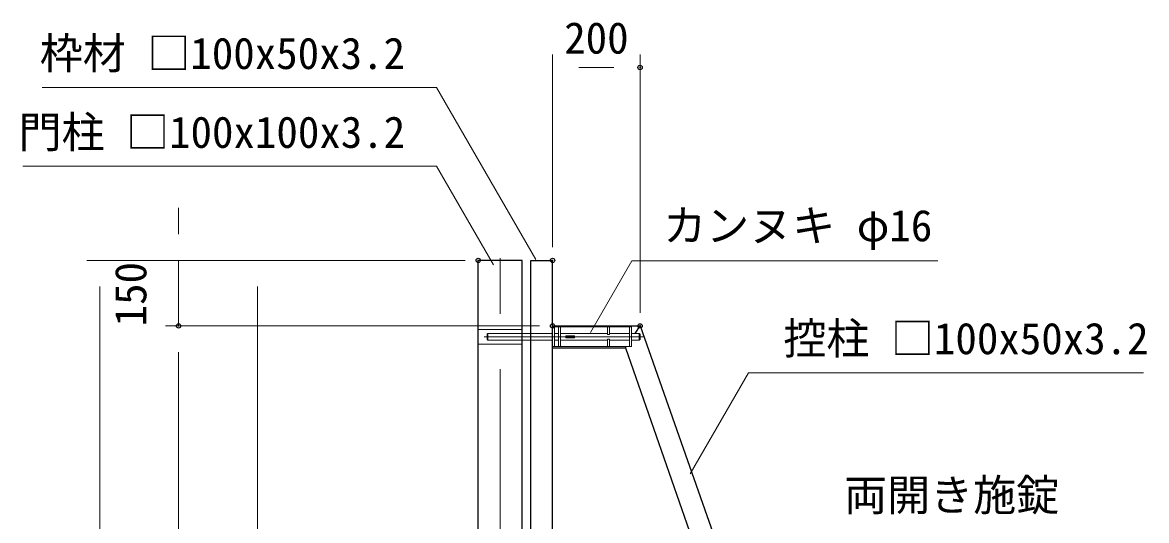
# Model space of a CAD drawing. Units: millimetres, scale not verified. Extents: x -6300 to 6300, y -4455 to 4455.
# Drawn here: x 1841 to 4411, y -93 to 1047 of the extents above; entities that cross this region are included whole.
import ezdxf
from ezdxf.enums import TextEntityAlignment as Align

# ---------------------------------------------------------------- set-up
doc = ezdxf.new("R2010")
doc.units = ezdxf.units.MM
doc.header["$LTSCALE"] = 20
doc.header["$PDMODE"] = 32
doc.header["$PDSIZE"] = 10
doc.linetypes.add('DASHED', pattern=[7.5, 6, -1.5])
doc.linetypes.add('USER1', pattern=[50.8, 31.75, -6.35, 6.35, -6.35])
for name, color, linetype, lineweight in [('0-1_D-STR1', 1, 'Continuous', 25), ('0-3_D-BMK', 2, 'USER1', 13), ('0-5_D-STR3', 3, 'Continuous', 13), ('0-8_D-STR-DIM', 7, 'Continuous', 13), ('0-B_D-STR-TXT', 7, 'Continuous', 13)]:
    doc.layers.add(name, color=color, linetype=linetype, lineweight=lineweight)
doc.layers.add('0-A_Defpoints', color=8, linetype='Continuous')
doc.styles.add('ＭＳ ゴシック', font='')
doc.styles.get('ＭＳ ゴシック').set_extended_font_data('MS Gothic')

msp = doc.modelspace()

# ---------------------------------------------------------------- linework, layer by layer
at = {"layer": '0-1_D-STR1'}
for p, q in [((2883.22, -1347.95), (2883.22, 502.05)), ((2983.22, 502.05), (2883.22, 502.05)), ((2983.22, -1034.89), (2983.22, 502.05)), ((3003.22, 502.05), (3053.22, 502.05)), ((3053.22, -897.95), (3053.22, 502.05)), ((3053.22, 352.05), (3253.22, 352.05)), ((3241.89, 335.05), (3253.22, 352.05)), ((3253.22, 352.05), (3657.39, -797.95)), ((3053.22, 302.05), (3219.89, 302.05)), ((3219.89, 302.05), (3221.56, 304.55)), ((3219.89, 302.05), (3603.22, -797.95))]:
    msp.add_line(p, q, dxfattribs=at)
msp.add_lwpolyline([(3053.22, -897.95), (3003.22, -897.95), (3003.22, 502.05)], dxfattribs=at)
at = {"layer": '0-3_D-BMK'}
for p, q in [((2933.22, -1397.95), (2933.22, 552.05)), ((3259.89, 327.05), (2896.55, 327.05))]:
    msp.add_line(p, q, dxfattribs=at)
at = {"layer": '0-5_D-STR3', "linetype": 'DASHED'}
for p, q in [((2983.22, 344.05), (2883.22, 344.05)), ((2905.22, 319.05), (2905.22, 335.05)), ((2905.22, 335.05), (2983.22, 335.05)), ((2983.22, 310.05), (2883.22, 310.05)), ((2905.22, 319.05), (2903.22, 321.05)), ((2905.22, 319.05), (2983.22, 319.05))]:
    msp.add_line(p, q, dxfattribs=at)
at = {"layer": '0-5_D-STR3'}
for p, q in [((3053.22, 335.05), (2983.22, 335.05)), ((3233.22, 349.55), (3053.22, 349.55)), ((3053.22, 304.55), (3053.22, 349.55)), ((3057.72, 304.55), (3057.72, 349.55)), ((3066.72, 335.05), (3057.72, 335.05)), ((3066.72, 349.55), (3066.72, 304.55)), ((3071.22, 349.55), (3071.22, 304.55)), ((3178.72, 335.05), (3071.22, 335.05)), ((3178.72, 332.05), (3178.72, 349.55)), ((3183.22, 332.05), (3183.22, 349.55)), ((3228.72, 335.05), (3183.22, 335.05)), ((3228.72, 304.55), (3228.72, 349.55)), ((3233.22, 304.55), (3233.22, 349.55)), ((3251.22, 319.05), (3251.22, 335.05)), ((3053.22, 319.05), (2983.22, 319.05)), ((3066.72, 319.05), (3057.72, 319.05)), ((3178.72, 319.05), (3071.22, 319.05)), ((3103.22, 329.3), (3083.22, 329.3)), ((3083.22, 329.3), (3083.22, 324.8)), ((3103.22, 324.8), (3083.22, 324.8)), ((3103.22, 329.3), (3103.22, 324.8)), ((3183.22, 332.05), (3178.72, 332.05)), ((3183.22, 322.05), (3178.72, 322.05)), ((3178.72, 304.55), (3178.72, 322.05)), ((3183.22, 304.55), (3183.22, 322.05)), ((3228.72, 319.05), (3183.22, 319.05)), ((3251.22, 319.05), (3233.22, 319.05)), ((3251.22, 319.05), (3253.22, 321.05)), ((3233.22, 304.55), (3053.22, 304.55))]:
    msp.add_line(p, q, dxfattribs=at)
at = {"layer": '0-5_D-STR3', "linetype": 'DASHED'}
msp.add_lwpolyline([(2903.22, 321.05), (2903.22, 333.05), (2905.22, 335.05)], dxfattribs=at)
at = {"layer": '0-5_D-STR3'}
msp.add_lwpolyline([(3253.22, 321.05), (3253.22, 333.05), (3251.22, 335.05), (3233.22, 335.05)], dxfattribs=at)
at = {"layer": '0-8_D-STR-DIM'}
for p, q in [((3053.22, 532.05), (3053.22, 973.42)), ((3253.22, 382.05), (3253.22, 973.42)), ((3113.22, 943.42), (3193.22, 943.42)), ((2198.11, 562.05), (2198.11, 622.05)), ((2853.22, 502.05), (1988.11, 502.05)), ((2853.22, 502.05), (2168.11, 502.05)), ((2198.11, 502.05), (2198.11, 352.05)), ((2853.22, 502.05), (2348.11, 502.05)), ((2018.11, 442.05), (2018.11, -1287.95)), ((2378.11, 442.05), (2378.11, -837.95)), ((3023.22, 352.05), (2168.11, 352.05)), ((3023.22, 352.05), (2168.11, 352.05)), ((2198.11, 292.05), (2198.11, 232.05)), ((2198.11, 292.05), (2198.11, -937.95))]:
    msp.add_line(p, q, dxfattribs=at)
at = {"layer": '0-A_Defpoints'}
for p in [(3253.22, 943.42), (2883.22, 502.05), (3053.22, 502.05), (2198.11, 352.05), (3053.22, 352.05), (3253.22, 352.05)]:
    msp.add_point(p, dxfattribs=at)
at = {"layer": '0-B_D-STR-TXT'}
for points in [[(1885.94, 897.49), (2787.71, 897.49), (3015.02, 503.78)], [(1841.52, 717.43), (2787.83, 717.43), (2917.94, 492.08)], [(3934.05, 500.6), (3234.06, 500.6), (3139.48, 336.78)], [(4403.91, 244.69), (3501, 244.69), (3367.4, 13.3)]]:
    msp.add_lwpolyline(points, dxfattribs=at)

# ---------------------------------------------------------------- texts
at = {"layer": '0-8_D-STR-DIM', "style": 'ＭＳ ゴシック'}
msp.add_text('200', height=72.14, dxfattribs=at).set_placement((3079.72, 953.54), align=Align.BOTTOM_LEFT)
msp.add_text('150', height=72.14, rotation=90, dxfattribs=at).set_placement((2145.99, 351.07), align=Align.BOTTOM_LEFT)
at = {"layer": '0-B_D-STR-TXT', "style": 'ＭＳ ゴシック'}
for s, p in [('枠材 □100x50x3.2', (1880.61, 918.27)), ('門柱 □100x100x3.2', (1832, 737.83)), ('カンヌキ φ16', (3305.88, 524.04)), ('控柱 □100x50x3.2', (3580.81, 265.66)), ('両開き施錠', (3719.6, -92.68))]:
    msp.add_text(s, height=72.14, dxfattribs=at).set_placement(p, align=Align.BOTTOM_LEFT)

doc.saveas('drawing.dxf')
